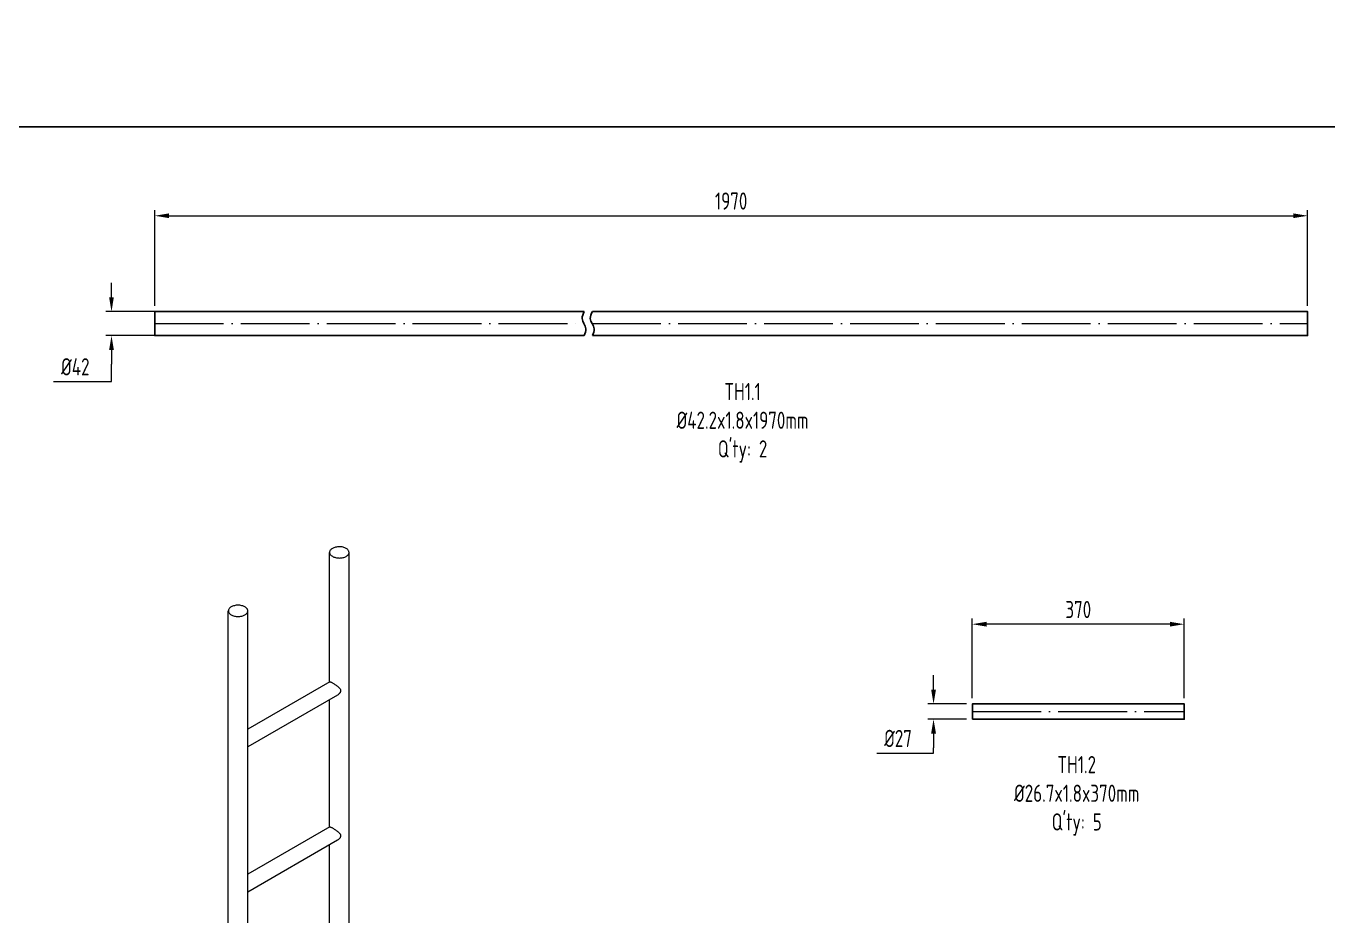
# Model space of a CAD drawing. Header units: millimetres. Extents: x -46397 to 283259, y -8690 to 23983.
# Drawn here: x 237114 to 239388, y -800 to 754 of the extents above; entities that cross this region are included whole.
import ezdxf
from ezdxf import colors
from ezdxf.entities.mleader import LeaderData, LeaderLine
from ezdxf.math import Vec2, Vec3

# ---------------------------------------------------------------- set-up
doc = ezdxf.new("R2010")
doc.units = ezdxf.units.MM
doc.linetypes.add('ACAD_ISO04W100', pattern=[30, 24, -3, 0, -3])
doc.layers.get('Defpoints').update_dxf_attribs({"lineweight": 0})
for name, color, linetype, lineweight in [('1.NET CO BAN', 7, 'Continuous', 20), ('3.DUONG TAM', 1, 'ACAD_ISO04W100', 9), ('Dtext', 255, 'Continuous', 20), ('DUONGCHINH', 7, 'Continuous', 25)]:
    doc.layers.add(name, color=color, linetype=linetype, lineweight=lineweight)
doc.layers.add('DIM', color=8, linetype='Continuous')
doc.styles.add('Chu va so', font='arial.ttf')
doc.styles.add('GHI CHÚ 1', font='isocp_IV25.ttf', dxfattribs={"width": 0.8})
doc.styles.get("Standard").update_dxf_attribs({"font": 'isocp.shx', "width": 0.8})
doc.styles.add('TCVN', font='arial.ttf')
doc.dimstyles.new('1-30SCALE', dxfattribs={"dimtxt": 75, "dimasz": 75, "dimexe": 37.5, "dimexo": 30, "dimgap": 30, "dimtad": 1, "dimtoh": 1, "dimdec": 0, "dimdsep": 46, "dimtxsty": 'GHI CHÚ 1', "dimcen": 0.09, "dimclrd": 256, "dimclre": 256, "dimclrt": 2, "dimadec": 0, "dimazin": 0, "dimtfac": 1, "dimtdec": 0, "dimtofl": 0, "dimtmove": 0, "dimatfit": 3, "dimfxl": 1, "dimlwd": 0, "dimlwe": 0, "dimarcsym": 0})

# ---------------------------------------------------------------- blocks, each defined once
blk = doc.blocks.new('_Dot')
at = {"color": 0, "linetype": 'ByBlock', "lineweight": -2}
blk.add_line((-0.5, 0), (-1, 0), dxfattribs=at)
at = {"color": 0, "linetype": 'ByBlock', "const_width": 0.5}
blk.add_lwpolyline([(-0.25, 0, 1), (0.25, 0, 1)], format="xyb", close=True, dxfattribs=at)
blk = doc.blocks.new('*D1400')
at = {"layer": 'Defpoints', "color": 0, "transparency": 16777216}
for p in [(237352.6, 255.2), (237263.6, 213.2), (237352.6, 213.2)]:
    blk.add_point(p, dxfattribs=at)
at = {"layer": 'DIM', "linetype": 'Continuous', "lineweight": 0, "transparency": 16777216}
for p, q in [((237263.6, 280.2), (237263.6, 305.2)), ((237342.6, 255.2), (237253.6, 255.2)), ((237342.6, 213.2), (237253.6, 213.2)), ((237263.6, 188.2), (237263.6, 163.2)), ((237263.6, 133.2), (237263.6, 163.2)), ((237162.3, 133.2), (237263.6, 133.2))]:
    blk.add_line(p, q, dxfattribs=at)
at = {"layer": 'DIM', "transparency": 16777216}
for points in [[(237259.4, 280.2), (237267.7, 280.2), (237263.6, 255.2)], [(237259.4, 188.2), (237267.7, 188.2), (237263.6, 213.2)]]:
    blk.add_solid(points, dxfattribs=at)
at = {"layer": 'DIM', "color": 2, "transparency": 16777216, "insert": (237200.4, 158.8), "char_height": 30, "attachment_point": 5, "style": 'GHI CHÚ 1'}
blk.add_mtext('%%C42', dxfattribs=at)
blk = doc.blocks.new('*D1405')
at = {"layer": 'Defpoints', "color": 0, "transparency": 16777216}
for p in [(239352.1, 422.4), (237339.2, 255.2), (239352.1, 255.2)]:
    blk.add_point(p, dxfattribs=at)
at = {"layer": 'DIM', "linetype": 'Continuous', "lineweight": 0, "transparency": 16777216}
for p, q in [((237339.2, 265.2), (237339.2, 432.4)), ((239352.1, 265.2), (239352.1, 432.4)), ((237364.2, 422.4), (239327.1, 422.4))]:
    blk.add_line(p, q, dxfattribs=at)
at = {"layer": 'DIM', "transparency": 16777216}
for points in [[(237364.2, 426.6), (237364.2, 418.3), (237339.2, 422.4)], [(239327.1, 426.6), (239327.1, 418.3), (239352.1, 422.4)]]:
    blk.add_solid(points, dxfattribs=at)
at = {"layer": 'DIM', "color": 2, "transparency": 16777216, "insert": (238345.6, 448.1), "char_height": 30, "attachment_point": 5, "style": 'GHI CHÚ 1'}
blk.add_mtext('{\\C1;1970}', dxfattribs=at)
blk = doc.blocks.new('*D1404')
at = {"layer": 'Defpoints', "color": 0, "transparency": 16777216}
for p in [(238766.7, -290.5), (238766.7, -429.6), (239136.7, -429.6)]:
    blk.add_point(p, dxfattribs=at)
at = {"layer": 'DIM', "linetype": 'Continuous', "lineweight": 0, "transparency": 16777216}
for p, q in [((238766.7, -419.6), (238766.7, -280.5)), ((239111.7, -290.5), (238791.7, -290.5)), ((239136.7, -419.6), (239136.7, -280.5))]:
    blk.add_line(p, q, dxfattribs=at)
at = {"layer": 'DIM', "transparency": 16777216}
for points in [[(238791.7, -286.3), (238791.7, -294.7), (238766.7, -290.5)], [(239111.7, -286.3), (239111.7, -294.7), (239136.7, -290.5)]]:
    blk.add_solid(points, dxfattribs=at)
at = {"layer": 'DIM', "color": 2, "transparency": 16777216, "insert": (238951.7, -264.9), "char_height": 30, "attachment_point": 5, "style": 'GHI CHÚ 1'}
blk.add_mtext('370', dxfattribs=at)
blk = doc.blocks.new('*D1403')
at = {"layer": 'Defpoints', "color": 0, "transparency": 16777216}
for p in [(238766.7, -429.6), (238699, -456.3), (238766.7, -456.3)]:
    blk.add_point(p, dxfattribs=at)
at = {"layer": 'DIM', "linetype": 'Continuous', "lineweight": 0, "transparency": 16777216}
for p, q in [((238699, -404.6), (238699, -379.6)), ((238756.7, -429.6), (238689, -429.6)), ((238756.7, -456.3), (238689, -456.3)), ((238699, -481.3), (238699, -506.3)), ((238600.1, -515.5), (238699, -515.5)), ((238699, -515.5), (238699, -506.3))]:
    blk.add_line(p, q, dxfattribs=at)
at = {"layer": 'DIM', "transparency": 16777216}
for points in [[(238694.8, -404.6), (238703.2, -404.6), (238699, -429.6)], [(238694.8, -481.3), (238703.2, -481.3), (238699, -456.3)]]:
    blk.add_solid(points, dxfattribs=at)
at = {"layer": 'DIM', "color": 2, "transparency": 16777216, "insert": (238637, -489.9), "char_height": 30, "attachment_point": 5, "style": 'GHI CHÚ 1'}
blk.add_mtext('%%C27', dxfattribs=at)
blk = doc.blocks.new('*U1396')
at = {"layer": '1.NET CO BAN'}
for p, q in [((-7748.8, -15702.4, -23451.2), (-6992.9, -14946.4, -21939.3)), ((-7061.4, -15063, -22124.4), (-6968.8, -14970.5, -21939.3)), ((-6918.5, -15122, -22040.5), (-6826.2, -15029.8, -21856)), ((-7558.1, -15809.8, -23367.9), (-6802.2, -15053.8, -21856)), ((-7164.8, -15166.4, -22331.2), (-7065.5, -15067.1, -22132.6)), ((-6918.2, -15141.3, -22059.4), (-7065.8, -15067.4, -22133.2)), ((-6918.2, -15122.2, -22040.3), (-7053.1, -15054.7, -22107.8)), ((-7021.9, -15225.4, -22247.3), (-6931.2, -15134.7, -22065.9)), ((-7021.6, -15225.6, -22247.1), (-7156.5, -15158.1, -22314.6)), ((-7268.2, -15269.8, -22538), (-7168.9, -15170.5, -22339.4)), ((-7021.6, -15244.7, -22266.2), (-7169.2, -15170.8, -22340)), ((-7125.3, -15328.8, -22454.1), (-7034.6, -15238.1, -22272.7))]:
    blk.add_line(p, q, dxfattribs=at)
for points, knots in [([(-6986.5, -14947.1, -21933.7), (-6985.8, -14947.5, -21933.3), (-6985.1, -14947.9, -21933), (-6983.4, -14948.9, -21932.4), (-6982.6, -14949.5, -21932.1), (-6980.9, -14950.8, -21931.7), (-6980.1, -14951.5, -21931.5), (-6978.4, -14952.9, -21931.3), (-6977.6, -14953.7, -21931.3), (-6976.1, -14955.2, -21931.3), (-6975.3, -14956, -21931.3), (-6973.9, -14957.6, -21931.5), (-6973.2, -14958.5, -21931.7), (-6971.9, -14960.2, -21932.1), (-6971.3, -14961, -21932.3), (-6970.3, -14962.6, -21932.9), (-6969.8, -14963.4, -21933.2), (-6969.1, -14964.8, -21933.9), (-6968.8, -14965.5, -21934.3), (-6968.4, -14966.8, -21935.2), (-6968.2, -14967.4, -21935.7), (-6968.1, -14968.6, -21936.7), (-6968.2, -14969, -21937.2), (-6968.4, -14969.9, -21938.3), (-6968.6, -14970.2, -21938.8), (-6969.1, -14970.7, -21939.8), (-6969.4, -14970.9, -21940.3), (-6970.2, -14971.1, -21941.4), (-6970.7, -14971.2, -21941.9), (-6971.8, -14971, -21942.9), (-6972.5, -14970.9, -21943.4), (-6973.8, -14970.5, -21944.2), (-6974.5, -14970.2, -21944.6), (-6975.9, -14969.4, -21945.4), (-6976.7, -14969, -21945.7), (-6978.3, -14968, -21946.3), (-6979.1, -14967.4, -21946.5), (-6980.8, -14966.1, -21946.9), (-6981.6, -14965.4, -21947.1), (-6983.3, -14964, -21947.3), (-6984.1, -14963.2, -21947.3), (-6985.6, -14961.7, -21947.3), (-6986.4, -14960.9, -21947.2), (-6987.8, -14959.2, -21947), (-6988.5, -14958.4, -21946.9), (-6989.8, -14956.7, -21946.5), (-6990.3, -14955.8, -21946.2), (-6991.4, -14954.2, -21945.6), (-6991.8, -14953.5, -21945.3), (-6992.5, -14952, -21944.6), (-6992.8, -14951.3, -21944.2), (-6993.3, -14950, -21943.3), (-6993.4, -14949.4, -21942.8), (-6993.5, -14948.3, -21941.8), (-6993.5, -14947.8, -21941.3), (-6993.3, -14947, -21940.3), (-6993.1, -14946.7, -21939.8), (-6992.6, -14946.2, -21938.8), (-6992.3, -14946, -21938.3), (-6991.5, -14945.8, -21937.3), (-6991, -14945.8, -21936.7), (-6989.9, -14945.9, -21935.8), (-6989.3, -14946, -21935.3), (-6987.9, -14946.5, -21934.4), (-6987.2, -14946.8, -21934), (-6986.5, -14947.1, -21933.7)], [0, 0, 0, 0, 3.201888, 3.201888, 6.403777, 6.403777, 9.605665, 9.605665, 12.807553, 12.807553, 16.009442, 16.009442, 19.21133, 19.21133, 22.413218, 22.413218, 25.615107, 25.615107, 28.816995, 28.816995, 32.018884, 32.018884, 35.220772, 35.220772, 38.42266, 38.42266, 41.624549, 41.624549, 44.826437, 44.826437, 48.028325, 48.028325, 51.230214, 51.230214, 54.432102, 54.432102, 57.63399, 57.63399, 60.835879, 60.835879, 64.037767, 64.037767, 67.239655, 67.239655, 70.441544, 70.441544, 73.643432, 73.643432, 76.845321, 76.845321, 80.047209, 80.047209, 83.249097, 83.249097, 86.450986, 86.450986, 89.652874, 89.652874, 92.854762, 92.854762, 96.056651, 96.056651, 99.258539, 99.258539, 102.460427, 102.460427, 102.460427, 102.460427]), ([(-6819.9, -15030.5, -21850.3), (-6819.2, -15030.8, -21850), (-6818.4, -15031.3, -21849.6), (-6816.8, -15032.3, -21849), (-6815.9, -15032.9, -21848.8), (-6814.2, -15034.1, -21848.4), (-6813.4, -15034.8, -21848.2), (-6811.7, -15036.3, -21848), (-6810.9, -15037, -21847.9), (-6809.4, -15038.5, -21847.9), (-6808.7, -15039.3, -21848), (-6807.2, -15041, -21848.2), (-6806.5, -15041.8, -21848.3), (-6805.2, -15043.5, -21848.7), (-6804.6, -15044.3, -21849), (-6803.6, -15045.9, -21849.6), (-6803.2, -15046.7, -21849.9), (-6802.5, -15048.1, -21850.6), (-6802.2, -15048.8, -21851), (-6801.7, -15050.2, -21851.9), (-6801.6, -15050.8, -21852.4), (-6801.5, -15051.9, -21853.4), (-6801.5, -15052.4, -21853.9), (-6801.7, -15053.2, -21854.9), (-6801.9, -15053.5, -21855.4), (-6802.4, -15054.1, -21856.5), (-6802.7, -15054.2, -21857), (-6803.6, -15054.5, -21858), (-6804.1, -15054.5, -21858.6), (-6805.2, -15054.4, -21859.6), (-6805.8, -15054.2, -21860), (-6807.1, -15053.8, -21860.9), (-6807.8, -15053.5, -21861.3), (-6809.2, -15052.8, -21862), (-6810, -15052.3, -21862.4), (-6811.6, -15051.3, -21862.9), (-6812.5, -15050.7, -21863.2), (-6814.1, -15049.5, -21863.6), (-6815, -15048.8, -21863.7), (-6816.6, -15047.3, -21863.9), (-6817.4, -15046.5, -21864), (-6818.9, -15045, -21864), (-6819.7, -15044.2, -21863.9), (-6821.1, -15042.6, -21863.7), (-6821.8, -15041.7, -21863.5), (-6823.1, -15040, -21863.1), (-6823.7, -15039.2, -21862.9), (-6824.7, -15037.6, -21862.3), (-6825.1, -15036.8, -21861.9), (-6825.8, -15035.4, -21861.2), (-6826.1, -15034.7, -21860.8), (-6826.6, -15033.4, -21860), (-6826.7, -15032.7, -21859.5), (-6826.9, -15031.6, -21858.5), (-6826.8, -15031.2, -21858), (-6826.6, -15030.3, -21857), (-6826.4, -15030, -21856.5), (-6826, -15029.5, -21855.5), (-6825.6, -15029.3, -21854.9), (-6824.8, -15029.1, -21853.9), (-6824.3, -15029.1, -21853.4), (-6823.2, -15029.2, -21852.4), (-6822.6, -15029.4, -21852), (-6821.3, -15029.8, -21851.1), (-6820.6, -15030.1, -21850.7), (-6819.9, -15030.5, -21850.3)], [0, 0, 0, 0, 3.201888, 3.201888, 6.403777, 6.403777, 9.605665, 9.605665, 12.807553, 12.807553, 16.009442, 16.009442, 19.21133, 19.21133, 22.413218, 22.413218, 25.615107, 25.615107, 28.816995, 28.816995, 32.018884, 32.018884, 35.220772, 35.220772, 38.42266, 38.42266, 41.624549, 41.624549, 44.826437, 44.826437, 48.028325, 48.028325, 51.230214, 51.230214, 54.432102, 54.432102, 57.63399, 57.63399, 60.835879, 60.835879, 64.037767, 64.037767, 67.239655, 67.239655, 70.441544, 70.441544, 73.643432, 73.643432, 76.845321, 76.845321, 80.047209, 80.047209, 83.249097, 83.249097, 86.450986, 86.450986, 89.652874, 89.652874, 92.854762, 92.854762, 96.056651, 96.056651, 99.258539, 99.258539, 102.460427, 102.460427, 102.460427, 102.460427]), ([(-7065.5, -15067.1, -22132.6), (-7065.4, -15067.1, -22132.5), (-7065.4, -15067, -22132.4), (-7065.2, -15066.8, -22132), (-7065, -15066.6, -22131.6), (-7064.7, -15066.2, -22131), (-7064.6, -15066.1, -22130.7), (-7064.4, -15065.8, -22130.2), (-7064.2, -15065.7, -22129.9), (-7064.1, -15065.5, -22129.6)], [80.551383, 80.551383, 80.551383, 80.551383, 81.54496, 81.54496, 84.306858, 84.306858, 85.687807, 85.687807, 87.068755, 87.068755, 87.068755, 87.068755]), ([(-7064.1, -15065.5, -22129.6), (-7063.9, -15065.4, -22129.3), (-7063.8, -15065.2, -22129), (-7063.4, -15064.9, -22128.3), (-7063.2, -15064.7, -22127.9), (-7062.6, -15064.2, -22126.8), (-7062.2, -15063.8, -22126.1), (-7061.7, -15063.3, -22125), (-7061.5, -15063.2, -22124.7), (-7061.4, -15063, -22124.4)], [0, 0, 0, 0, 1.380949, 1.380949, 2.761898, 2.761898, 5.523795, 5.523795, 6.517372, 6.517372, 6.517372, 6.517372]), ([(-6918.2, -15122.2, -22040.3), (-6918.1, -15122.2, -22040.3), (-6917.9, -15122.3, -22040.3), (-6917.6, -15122.7, -22040.3), (-6917.4, -15123, -22040.4), (-6917, -15123.7, -22040.7), (-6916.7, -15124.1, -22040.9), (-6916.2, -15125.1, -22041.3), (-6915.9, -15125.6, -22041.6), (-6915.3, -15126.8, -22042.2), (-6915, -15127.5, -22042.5), (-6914.3, -15128.9, -22043.2), (-6914, -15129.6, -22043.6), (-6913.3, -15131.2, -22044.5), (-6913, -15131.9, -22044.9), (-6912.4, -15133.5, -22045.8), (-6912.1, -15134.2, -22046.3), (-6911.5, -15135.6, -22047.2), (-6911.3, -15136.3, -22047.6), (-6910.9, -15137.7, -22048.6), (-6910.7, -15138.4, -22049.2), (-6910.5, -15139.7, -22050.2), (-6910.5, -15140.3, -22050.8), (-6910.6, -15141, -22051.6), (-6910.7, -15141.2, -22051.9), (-6910.9, -15141.6, -22052.5), (-6911, -15141.8, -22052.8), (-6911.2, -15142, -22053.1)], [54.581968, 54.581968, 54.581968, 54.581968, 57.261868, 57.261868, 59.941767, 59.941767, 62.621667, 62.621667, 65.301567, 65.301567, 67.981466, 67.981466, 70.661366, 70.661366, 73.341265, 73.341265, 76.021165, 76.021165, 78.783063, 78.783063, 81.54496, 81.54496, 84.306858, 84.306858, 85.687807, 85.687807, 87.068755, 87.068755, 87.068755, 87.068755]), ([(-6911.2, -15142, -22053.1), (-6911.3, -15142.1, -22053.4), (-6911.5, -15142.2, -22053.8), (-6911.9, -15142.4, -22054.4), (-6912.2, -15142.5, -22054.7), (-6912.9, -15142.7, -22055.6), (-6913.5, -15142.7, -22056.2), (-6914.8, -15142.5, -22057.3), (-6915.5, -15142.3, -22057.8), (-6916.8, -15141.9, -22058.7), (-6917.5, -15141.6, -22059.1), (-6918.2, -15141.3, -22059.4)], [0, 0, 0, 0, 1.380949, 1.380949, 2.761898, 2.761898, 5.523795, 5.523795, 8.285693, 8.285693, 11.04759, 11.04759, 11.04759, 11.04759]), ([(-7168.9, -15170.5, -22339.4), (-7168.8, -15170.5, -22339.3), (-7168.8, -15170.4, -22339.2), (-7168.6, -15170.2, -22338.8), (-7168.4, -15170, -22338.4), (-7168.1, -15169.6, -22337.8), (-7168, -15169.5, -22337.5), (-7167.8, -15169.2, -22337), (-7167.6, -15169.1, -22336.7), (-7167.5, -15168.9, -22336.4)], [80.551383, 80.551383, 80.551383, 80.551383, 81.54496, 81.54496, 84.306858, 84.306858, 85.687807, 85.687807, 87.068755, 87.068755, 87.068755, 87.068755]), ([(-7167.5, -15168.9, -22336.4), (-7167.3, -15168.8, -22336.1), (-7167.2, -15168.6, -22335.8), (-7166.8, -15168.3, -22335.1), (-7166.6, -15168.1, -22334.7), (-7166, -15167.6, -22333.6), (-7165.6, -15167.2, -22332.9), (-7165.1, -15166.7, -22331.8), (-7164.9, -15166.6, -22331.5), (-7164.8, -15166.4, -22331.2)], [0, 0, 0, 0, 1.380949, 1.380949, 2.761898, 2.761898, 5.523795, 5.523795, 6.517372, 6.517372, 6.517372, 6.517372]), ([(-7021.6, -15225.6, -22247.1), (-7021.5, -15225.6, -22247.1), (-7021.3, -15225.7, -22247.1), (-7021, -15226.1, -22247.1), (-7020.8, -15226.4, -22247.2), (-7020.4, -15227.1, -22247.5), (-7020.1, -15227.5, -22247.6), (-7019.6, -15228.5, -22248.1), (-7019.3, -15229, -22248.4), (-7018.7, -15230.2, -22249), (-7018.4, -15230.9, -22249.3), (-7017.7, -15232.3, -22250), (-7017.4, -15233, -22250.4), (-7016.7, -15234.6, -22251.3), (-7016.4, -15235.3, -22251.7), (-7015.8, -15236.8, -22252.6), (-7015.5, -15237.6, -22253.1), (-7014.9, -15239, -22254), (-7014.7, -15239.7, -22254.4), (-7014.3, -15241.1, -22255.4), (-7014.1, -15241.8, -22255.9), (-7013.9, -15243.1, -22257), (-7013.9, -15243.7, -22257.6), (-7014, -15244.4, -22258.4), (-7014.1, -15244.6, -22258.7), (-7014.3, -15245, -22259.3), (-7014.4, -15245.2, -22259.6), (-7014.6, -15245.4, -22259.9)], [54.581968, 54.581968, 54.581968, 54.581968, 57.261868, 57.261868, 59.941767, 59.941767, 62.621667, 62.621667, 65.301567, 65.301567, 67.981466, 67.981466, 70.661366, 70.661366, 73.341265, 73.341265, 76.021165, 76.021165, 78.783063, 78.783063, 81.54496, 81.54496, 84.306858, 84.306858, 85.687807, 85.687807, 87.068755, 87.068755, 87.068755, 87.068755]), ([(-7014.6, -15245.4, -22259.9), (-7014.7, -15245.5, -22260.2), (-7014.9, -15245.6, -22260.6), (-7015.3, -15245.8, -22261.2), (-7015.6, -15245.9, -22261.5), (-7016.3, -15246.1, -22262.4), (-7016.9, -15246.1, -22263), (-7018.2, -15245.9, -22264.1), (-7018.9, -15245.7, -22264.6), (-7020.2, -15245.3, -22265.5), (-7020.9, -15245, -22265.9), (-7021.6, -15244.7, -22266.2)], [0, 0, 0, 0, 1.380949, 1.380949, 2.761898, 2.761898, 5.523795, 5.523795, 8.285693, 8.285693, 11.04759, 11.04759, 11.04759, 11.04759])]:
    blk.add_open_spline(points, degree=3, knots=knots, dxfattribs=at)
blk = doc.blocks.new('*U1843')
at = {"lineweight": 25}
for points in [[(0, 0), (4924.5, 0), (4924.5, 3225.8), (0, 3225.8)], [(0, 0), (3723.4, 0), (3723.4, 3225.8), (0, 3225.8)]]:
    blk.add_lwpolyline(points, close=True, dxfattribs=at)
at = {"layer": 'Dtext', "ltscale": 0.1}
for tag, p, height, style in [('REV_3', (3755.1, 1211.6), 21.4, 'TCVN'), ('FOR_APPROVAL3', (3969.6, 1210.1, -0.2), 25.7, 'TCVN'), ('REV_2', (3755.1, 1131.5), 21.4, 'TCVN'), ('FOR_APPROVAL2', (3969.6, 1130, -0.2), 25.7, 'TCVN'), ('FOR_APPROVAL1', (3969.6, 1050, -0.2), 25.7, 'TCVN'), ('REV_1', (3755.1, 1051.5), 21.4, 'TCVN'), ('REV_0', (3755.1, 971.4), 21.4, 'TCVN'), ('NGUOI_VE', (4198.1, 970.3, -0.2), 25.7, 'TCVN'), ('NGUOI_KIEM_2', (4425.6, 970.3, -0.2), 25.7, 'TCVN'), ('NGUOI_DUYET', (4700.3, 970.3, -0.2), 25.7, 'TCVN'), ('1.1_A4', (4714.1, 48.8, -0.2), 25.7, 'Chu va so'), ('A4_A4', (4799.7, 48.8, -0.2), 25.7, 'Chu va so'), ('REV.', (4870.3, 48.8, -0.2), 25.7, 'Chu va so')]:
    blk.add_attdef(tag, p, '', height=height, dxfattribs=dict(at, style=style))
for tag, p, height, style, width in [('NGAY_REV03', (3809.5, 1210.1, -0.2), 22.3, 'TCVN', 0.95), ('NGAY_REV02', (3809.5, 1130, -0.2), 22.3, 'TCVN', 0.95), ('NGAY_REV01', (3809.5, 1050, -0.2), 22.3, 'TCVN', 0.95), ('NGAY_REV0', (3809.5, 969.9, -0.2), 22.3, 'TCVN', 0.95), ('DWD.NO', (3807.5, 20.9, -0.2), 34.3, 'Chu va so', 0.85)]:
    blk.add_attdef(tag, p, '', height=height, dxfattribs=dict(at, style=style, width=width))
at = {"layer": 'Dtext', "lineweight": 25, "ltscale": 0.1, "style": 'Chu va so'}
for tag, p, height in [('PROJECT_CODE', (4055.5, 403.2), 51.5), ('TITLE1', (3832.6, 307.5, -0.2), 34.3), ('TITLE2', (3832.6, 226.8, -0.2), 34.3), ('TITLE3', (3832.6, 146.7, -0.2), 34.3)]:
    blk.add_attdef(tag, p, '', height=height, dxfattribs=at)

msp = doc.modelspace()

# ---------------------------------------------------------------- linework, layer by layer
at = {"color": 1}
for points in [[(238089.16, 255.22), (238085.24, 243.09), (238092.04, 225.13), (238089.16, 213.22)], [(238103.49, 255.22), (238099.57, 243.09), (238106.37, 225.13), (238103.49, 213.22)]]:
    msp.add_spline(points, degree=3, dxfattribs=at)
at = {"layer": '3.DUONG TAM', "color": 1, "ltscale": 5}
for p, q in [((237339.16, 234.22), (238088.5, 234.22)), ((238102.83, 234.22), (239352.07, 234.22)), ((238766.73, -442.93), (239136.73, -442.93))]:
    msp.add_line(p, q, dxfattribs=at)
at = {"layer": 'DUONGCHINH'}
for points in [[(238089.16, 255.22), (237339.16, 255.22), (237339.16, 213.22), (238089.16, 213.22)], [(238103.49, 213.22), (239352.07, 213.22), (239352.07, 255.22), (238103.49, 255.22)]]:
    msp.add_lwpolyline(points, dxfattribs=at)
msp.add_lwpolyline([(238766.73, -456.28), (239136.73, -456.28), (239136.73, -429.58), (238766.73, -429.58)], close=True, dxfattribs=at)

# ---------------------------------------------------------------- block references
at = {"layer": '1.NET CO BAN', "extrusion": (0, 0.816497, 0.57735), "rotation": 225}
msp.add_blockref('*U1396', (-231843.58, -13622.65, 22948.99), dxfattribs=at)

# ---------------------------------------------------------------- texts
at = {"color": 3, "char_height": 30, "attachment_point": 1}
for s, width, heights, insert in [("\\pxqc;TH1.1\\P%%C42.2x1.8x1970mm\\PQ'ty: 2", 570.8043, [244], (238080.14, 130.51)), ("\\pxqc;TH1.2\\P%%C26.7x1.8x370mm\\PQ'ty: 5", 505.083, [246.48], (238696.47, -520.61))]:
    msp.add_mtext_dynamic_manual_height_columns(s, width=width, gutter_width=12.5, heights=heights, dxfattribs=dict(at, insert=insert))

# ---------------------------------------------------------------- dimensions: what is measured, and where the dimension line sits
at = {"layer": 'DIM'}
dim = msp.add_linear_dim(base=(239352.07, 422.44), p1=(237339.16, 255.22), p2=(239352.07, 255.22), text='{\\C1;1970}', dimstyle='1-30SCALE', override={"dimtxt": 30, "dimasz": 25, "dimexe": 10, "dimexo": 10, "dimgap": 10, "dimtmove": 1}, dxfattribs=at)
dim.commit()
dim.dimension.update_dxf_attribs({"geometry": '*D1405', "text_midpoint": (238345.61, 448.09)})
for base, p1, p2, picture, middle in [((237263.55, 213.22), (237352.62, 255.22), (237352.62, 213.22), '*D1400', (237242.31, 133.22)), ((238699.01, -456.28), (238766.73, -429.58), (238766.73, -456.28), '*D1403', (238693.59, -515.48))]:
    dim = msp.add_linear_dim(base=base, p1=p1, p2=p2, angle=90, text='%%C<>', dimstyle='1-30SCALE', override={"dimtxt": 30, "dimasz": 25, "dimexe": 10, "dimexo": 10, "dimgap": 10, "dimtmove": 1}, dxfattribs=at)
    dim.commit()
    dim.dimension.update_dxf_attribs({"geometry": picture, "text_midpoint": middle, "dimtype": 160})
dim = msp.add_linear_dim(base=(238766.73, -290.51), p1=(239136.73, -429.58), p2=(238766.73, -429.58), dimstyle='1-30SCALE', override={"dimtxt": 30, "dimasz": 25, "dimexe": 10, "dimexo": 10, "dimgap": 10, "dimtmove": 1}, dxfattribs=at)
dim.commit()
dim.dimension.update_dxf_attribs({"geometry": '*D1404', "text_midpoint": (238951.73, -264.92)})

# ---------------------------------------------------------------- leaders
at = {"color": 3, "ltscale": 5}
ml = msp.add_multileader_mtext('Standard', dxfattribs=at)
ml.set_content('{\\fArial|b0|i0|c0|p34;Khoan lỗ %%C10 cho cùm ống DN200 (theo thực tế)}', color=3)
ml.set_leader_properties(lineweight=9)
ml.set_arrow_properties(name='DOT')
ml.build(insert=Vec2(0, 0))
ml.multileader.update_dxf_attribs({"has_dogleg": 0, "text_left_attachment_type": 5, "text_right_attachment_type": 6, "dogleg_length": 0.1, "arrow_head_size": 17.4, "scale": 300})
ctx = ml.context
ctx.base_point, ctx.scale, ctx.char_height, ctx.arrow_head_size, ctx.landing_gap_size, ctx.plane_origin = Vec3(148509.96, 665.28), 300, 24, 17.4, 18, Vec3(149312.43, -378.76)
ctx.left_attachment, ctx.right_attachment = 5, 6
notes = []
notes.append((ctx, [(0, (1, 1, 0), (148878.33, 716.29), (-1, 0), 30, [(0, [(149054.42, 441.35)], 0, [])])]))
ctx.mtext.insert, ctx.mtext.width, ctx.mtext.flow_direction = Vec3(148527.96, 747.35), 309.9931, 5
ml = msp.add_multileader_mtext('Standard', dxfattribs=at)
ml.set_content('{\\fArial|b0|i0|c0|p34;Khoan lỗ %%C10 cho cùm ống DN100 (theo thực tế)}', color=3)
ml.set_leader_properties(lineweight=9)
ml.set_arrow_properties(name='DOT')
ml.build(insert=Vec2(0, 0))
ml.multileader.update_dxf_attribs({"has_dogleg": 0, "text_left_attachment_type": 5, "text_right_attachment_type": 6, "dogleg_length": 0.1, "arrow_head_size": 17.4, "scale": 300})
ctx = ml.context
ctx.base_point, ctx.scale, ctx.char_height, ctx.arrow_head_size, ctx.landing_gap_size, ctx.plane_origin = Vec3(149602.55, 578.05), 300, 24, 17.4, 18, Vec3(149253.66, -389.59)
ctx.left_attachment, ctx.right_attachment = 5, 6
notes.append((ctx, [(0, (1, 1, 0), (149572.55, 578.05), (1, 0), 30, [(0, [(149511.66, 430.53)], 0, [])])]))
ctx.mtext.insert, ctx.mtext.width, ctx.mtext.flow_direction = Vec3(149620.55, 660.13), 306.4046, 5
for ctx, leaders in notes:
    for number, flags, end, landing, length, lines in leaders:
        leader = LeaderData()
        leader.index, (leader.has_last_leader_line, leader.has_dogleg_vector, leader.attachment_direction) = number, flags
        leader.last_leader_point, leader.dogleg_vector, leader.dogleg_length = Vec3(end), Vec3(landing), length
        for number, points, colour, breaks in lines:
            line = LeaderLine()
            line.index, line.vertices, line.color, line.breaks = number, Vec3.list(points), colors.encode_raw_color(colour), breaks
            leader.lines.append(line)
        ctx.leaders.append(leader)

# ---------------------------------------------------------------- next in the draw order: block references
at = {"xscale": 0.9084576280678549, "yscale": 0.9084576280678549, "zscale": 0.9084576280678549}
msp.add_blockref('*U1843', (236091.56, -2353.13, -0.12), dxfattribs=at)

doc.saveas('drawing.dxf')
